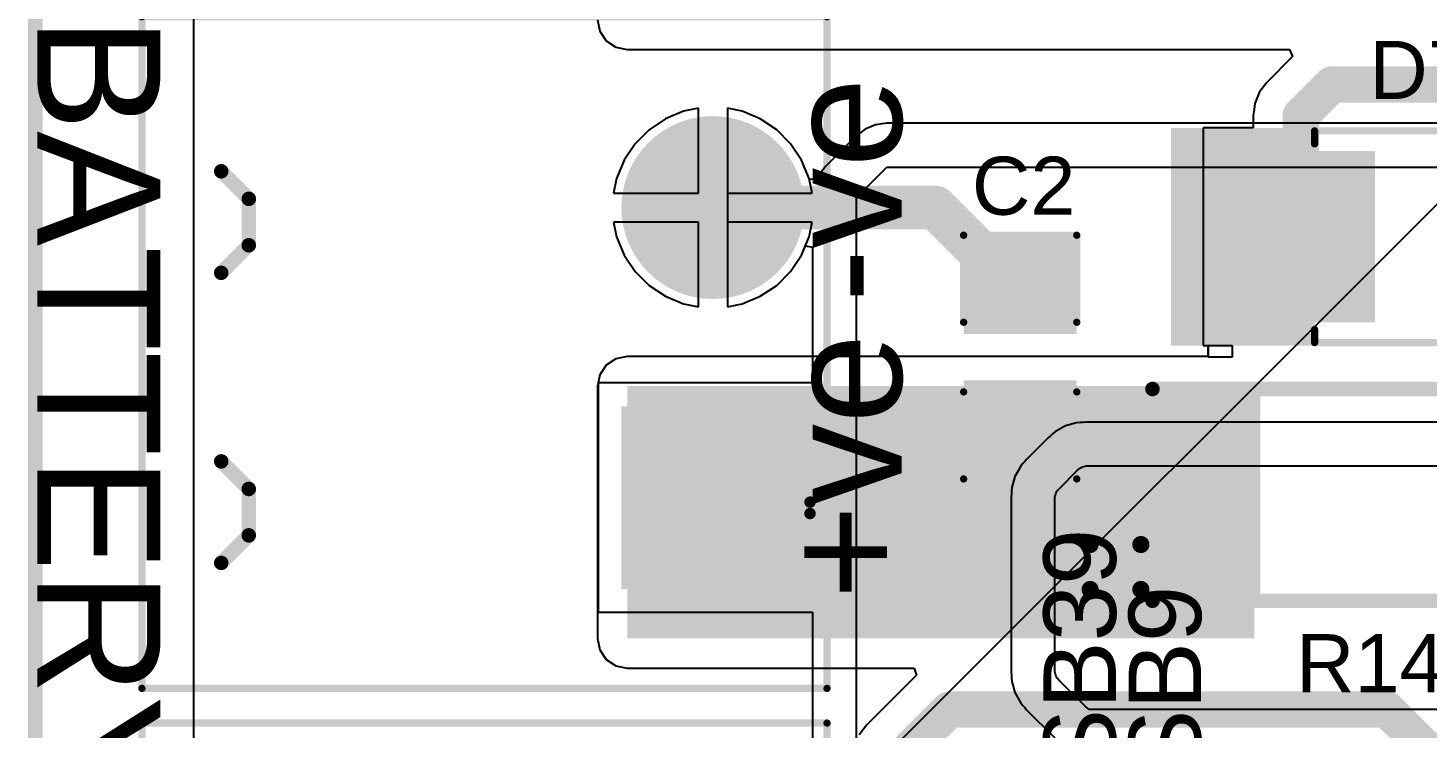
# Model space of a CAD drawing. Header units: millimetres. Extents: x 0 to 214, y 0 to 214.
# Drawn here: x -0.114 to 0.851, y 0.615 to 1.098 of the extents above; entities that cross this region are included whole.
import ezdxf

# ---------------------------------------------------------------- set-up
doc = ezdxf.new("R2010")
doc.units = ezdxf.units.MM
doc.header["$MEASUREMENT"] = 0
for name, color, linetype in [('BottomLayer', 5, 'Continuous'), ('BottomSolder', 6, 'Continuous'), ('Mechanical2', 216, 'Continuous'), ('MultiLayer', 9, 'Continuous'), ('PadHoleLayer', 156, 'Continuous'), ('TopLayer', 1, 'Continuous'), ('TopOverlay', 2, 'Continuous'), ('TopPaste', 8, 'Continuous'), ('TopSolder', 216, 'Continuous'), ('ViaHoleLayer', 16, 'Continuous')]:
    doc.layers.add(name, color=color, linetype=linetype)
doc.styles.add('Arial', font='', dxfattribs={"height": 0.2})
doc.styles.get('Arial').set_extended_font_data('Arial')

# ---------------------------------------------------------------- blocks, each defined once
blk = doc.blocks.new('RES_2512_93')
at = {"layer": 'TopLayer'}
for points in [[(-0.15945, 0.06693), (-0.09646, 0.06693), (-0.09646, -0.06693), (-0.15945, -0.06693)], [(0.09646, 0.06693), (0.15945, 0.06693), (0.15945, -0.06693), (0.09646, -0.06693)]]:
    blk.add_hatch(color=1, dxfattribs=at).paths.add_polyline_path(points)
at = {"layer": 'TopPaste'}
for points in [[(-0.15945, 0.06693), (-0.09646, 0.06693), (-0.09646, -0.06693), (-0.15945, -0.06693)], [(0.09646, 0.06693), (0.15945, 0.06693), (0.15945, -0.06693), (0.09646, -0.06693)]]:
    blk.add_hatch(color=8, dxfattribs=at).paths.add_polyline_path(points)
at = {"layer": 'TopSolder'}
for points in [[(-0.16345, 0.07093), (-0.09246, 0.07093), (-0.09246, -0.07093), (-0.16345, -0.07093)], [(0.09246, 0.07093), (0.16345, 0.07093), (0.16345, -0.07093), (0.09246, -0.07093)]]:
    blk.add_hatch(color=216, dxfattribs=at).paths.add_polyline_path(points)
at = {"layer": 'TopOverlay', "const_width": 0.01}
for points in [[(0.16679, 0.073), (-0.167, 0.073)], [(-0.167, 0.073), (-0.167, -0.073)], [(0.16679, 0.073), (0.16679, -0.073)], [(0.16679, -0.073), (-0.167, -0.073)]]:
    blk.add_lwpolyline(points, dxfattribs=at)
at = {"layer": 'TopOverlay', "const_width": 0.005}
for points in [[(-0.1695, 0.073, 1), (-0.1645, 0.073, 1)], [(-0.1695, 0.073, 1), (-0.1645, 0.073, 1)], [(0.16429, 0.073, 1), (0.16929, 0.073, 1)], [(0.16429, 0.073, 1), (0.16929, 0.073, 1)], [(-0.1695, -0.073, 1), (-0.1645, -0.073, 1)], [(-0.1695, -0.073, 1), (-0.1645, -0.073, 1)], [(0.16429, -0.073, 1), (0.16929, -0.073, 1)], [(0.16429, -0.073, 1), (0.16929, -0.073, 1)]]:
    blk.add_lwpolyline(points, format="xyb", close=True, dxfattribs=at)
blk = doc.blocks.new('TBP01R1_508_02BE_106')
at = {"layer": 'BottomLayer'}
blk.add_hatch(color=5, dxfattribs=at).paths.add_polyline_path([(-0.15906, 0.05906), (-0.04094, 0.05906), (-0.04094, -0.05906), (-0.15906, -0.05906)])
h = blk.add_hatch(color=5, dxfattribs=at)
edge = h.paths.add_edge_path()
edge.add_arc((0.1, 0), 0.05906, 0, 360)
at = {"layer": 'BottomSolder'}
blk.add_hatch(color=6, dxfattribs=at).paths.add_polyline_path([(-0.16306, 0.06306), (-0.03694, 0.06306), (-0.03694, -0.06306), (-0.16306, -0.06306)])
h = blk.add_hatch(color=6, dxfattribs=at)
edge = h.paths.add_edge_path()
edge.add_arc((0.1, 0), 0.06306, 0, 360)
at = {"layer": 'MultiLayer'}
blk.add_hatch(color=9, dxfattribs=at).paths.add_polyline_path([(-0.15906, 0.05906), (-0.04094, 0.05906), (-0.04094, -0.05906), (-0.15906, -0.05906)])
h = blk.add_hatch(color=9, dxfattribs=at)
edge = h.paths.add_edge_path()
edge.add_arc((0.1, 0), 0.05906, 0, 360)
at = {"layer": 'PadHoleLayer'}
h = blk.add_hatch(color=156, dxfattribs=at)
edge = h.paths.add_edge_path()
edge.add_arc((-0.1, 0), 0.03346, 0, 360)
h = blk.add_hatch(color=156, dxfattribs=at)
edge = h.paths.add_edge_path()
edge.add_arc((0.1, 0), 0.03346, 0, 360)
at = {"layer": 'TopLayer'}
blk.add_hatch(color=1, dxfattribs=at).paths.add_polyline_path([(-0.15906, 0.05906), (-0.04094, 0.05906), (-0.04094, -0.05906), (-0.15906, -0.05906)])
h = blk.add_hatch(color=1, dxfattribs=at)
edge = h.paths.add_edge_path()
edge.add_arc((0.1, 0), 0.05906, 0, 360)
at = {"layer": 'TopSolder'}
blk.add_hatch(color=216, dxfattribs=at).paths.add_polyline_path([(-0.16306, 0.06306), (-0.03694, 0.06306), (-0.03694, -0.06306), (-0.16306, -0.06306)])
h = blk.add_hatch(color=216, dxfattribs=at)
edge = h.paths.add_edge_path()
edge.add_arc((0.1, 0), 0.06306, 0, 360)
at = {"layer": 'TopOverlay'}
for points, const_width in [([(-0.2315, 0.3937), (0.2315, 0.3937)], 0.005), ([(-0.2315, 0.3937), (-0.2315, -0.07874)], 0.005), ([(0.2315, 0.3937), (0.2315, -0.07874)], 0.005), ([(-0.145, 0.339), (-0.126, 0.32)], 0.01), ([(-0.075, 0.339), (-0.094, 0.32)], 0.01), ([(0.055, 0.339), (0.074, 0.32)], 0.01), ([(0.055, 0.339), (0.074, 0.32)], 0.01), ([(0.125, 0.339), (0.106, 0.32)], 0.01), ([(0.125, 0.339), (0.106, 0.32)], 0.01), ([(-0.126, 0.32), (-0.094, 0.32)], 0.01), ([(0.074, 0.32), (0.106, 0.32)], 0.01), ([(0.074, 0.32), (0.106, 0.32)], 0.01), ([(-0.2315, -0.07874), (0.2315, -0.07874)], 0.005)]:
    blk.add_lwpolyline(points, dxfattribs=dict(at, const_width=const_width))
for points, const_width in [([(-0.23275, 0.3937, 1), (-0.23025, 0.3937, 1)], 0.0025), ([(-0.23275, 0.3937, 1), (-0.23025, 0.3937, 1)], 0.0025), ([(0.23025, 0.3937, 1), (0.23275, 0.3937, 1)], 0.0025), ([(0.23025, 0.3937, 1), (0.23275, 0.3937, 1)], 0.0025), ([(-0.1475, 0.339, 1), (-0.1425, 0.339, 1)], 0.005), ([(-0.0775, 0.339, 1), (-0.0725, 0.339, 1)], 0.005), ([(0.0525, 0.339, 1), (0.0575, 0.339, 1)], 0.005), ([(0.0525, 0.339, 1), (0.0575, 0.339, 1)], 0.005), ([(0.1225, 0.339, 1), (0.1275, 0.339, 1)], 0.005), ([(0.1225, 0.339, 1), (0.1275, 0.339, 1)], 0.005), ([(-0.1285, 0.32, 1), (-0.1235, 0.32, 1)], 0.005), ([(-0.1285, 0.32, 1), (-0.1235, 0.32, 1)], 0.005), ([(-0.0965, 0.32, 1), (-0.0915, 0.32, 1)], 0.005), ([(-0.0965, 0.32, 1), (-0.0915, 0.32, 1)], 0.005), ([(0.0715, 0.32, 1), (0.0765, 0.32, 1)], 0.005), ([(0.0715, 0.32, 1), (0.0765, 0.32, 1)], 0.005), ([(0.0715, 0.32, 1), (0.0765, 0.32, 1)], 0.005), ([(0.0715, 0.32, 1), (0.0765, 0.32, 1)], 0.005), ([(0.1035, 0.32, 1), (0.1085, 0.32, 1)], 0.005), ([(0.1035, 0.32, 1), (0.1085, 0.32, 1)], 0.005), ([(0.1035, 0.32, 1), (0.1085, 0.32, 1)], 0.005), ([(0.1035, 0.32, 1), (0.1085, 0.32, 1)], 0.005), ([(-0.10306, -0.067, 1), (-0.11094, -0.067, 1)], 0.00787), ([(-0.11291, -0.067, 1), (-0.10897, -0.067, 1)], 0.00394), ([(-0.10503, -0.067, 1), (-0.10109, -0.067, 1)], 0.00394), ([(-0.23275, -0.07874, 1), (-0.23025, -0.07874, 1)], 0.0025), ([(-0.23275, -0.07874, 1), (-0.23025, -0.07874, 1)], 0.0025), ([(0.23025, -0.07874, 1), (0.23275, -0.07874, 1)], 0.0025), ([(0.23025, -0.07874, 1), (0.23275, -0.07874, 1)], 0.0025)]:
    blk.add_lwpolyline(points, format="xyb", close=True, dxfattribs=dict(at, const_width=const_width))
blk = doc.blocks.new('TBP01R1_508_02BE_317')
at = {"layer": 'BottomLayer'}
blk.add_hatch(color=5, dxfattribs=at).paths.add_polyline_path([(-0.15906, 0.05906), (-0.04094, 0.05906), (-0.04094, -0.05906), (-0.15906, -0.05906)])
h = blk.add_hatch(color=5, dxfattribs=at)
edge = h.paths.add_edge_path()
edge.add_arc((0.1, 0), 0.05906, 0, 360)
at = {"layer": 'BottomSolder'}
blk.add_hatch(color=6, dxfattribs=at).paths.add_polyline_path([(-0.16306, 0.06306), (-0.03694, 0.06306), (-0.03694, -0.06306), (-0.16306, -0.06306)])
h = blk.add_hatch(color=6, dxfattribs=at)
edge = h.paths.add_edge_path()
edge.add_arc((0.1, 0), 0.06306, 0, 360)
at = {"layer": 'MultiLayer'}
blk.add_hatch(color=9, dxfattribs=at).paths.add_polyline_path([(-0.15906, 0.05906), (-0.04094, 0.05906), (-0.04094, -0.05906), (-0.15906, -0.05906)])
h = blk.add_hatch(color=9, dxfattribs=at)
edge = h.paths.add_edge_path()
edge.add_arc((0.1, 0), 0.05906, 0, 360)
at = {"layer": 'PadHoleLayer'}
h = blk.add_hatch(color=156, dxfattribs=at)
edge = h.paths.add_edge_path()
edge.add_arc((-0.1, 0), 0.03346, 0, 360)
h = blk.add_hatch(color=156, dxfattribs=at)
edge = h.paths.add_edge_path()
edge.add_arc((0.1, 0), 0.03346, 0, 360)
at = {"layer": 'TopLayer'}
blk.add_hatch(color=1, dxfattribs=at).paths.add_polyline_path([(-0.15906, 0.05906), (-0.04094, 0.05906), (-0.04094, -0.05906), (-0.15906, -0.05906)])
h = blk.add_hatch(color=1, dxfattribs=at)
edge = h.paths.add_edge_path()
edge.add_arc((0.1, 0), 0.05906, 0, 360)
at = {"layer": 'TopSolder'}
blk.add_hatch(color=216, dxfattribs=at).paths.add_polyline_path([(-0.16306, 0.06306), (-0.03694, 0.06306), (-0.03694, -0.06306), (-0.16306, -0.06306)])
h = blk.add_hatch(color=216, dxfattribs=at)
edge = h.paths.add_edge_path()
edge.add_arc((0.1, 0), 0.06306, 0, 360)
at = {"layer": 'TopOverlay'}
for points, const_width in [([(-0.2315, 0.3937), (-0.2315, -0.07874)], 0.005), ([(-0.2315, 0.3937), (0.2315, 0.3937)], 0.005), ([(0.2315, 0.3937), (0.2315, -0.07874)], 0.005), ([(-0.145, 0.339), (-0.126, 0.32)], 0.01), ([(-0.075, 0.339), (-0.094, 0.32)], 0.01), ([(0.055, 0.339), (0.074, 0.32)], 0.01), ([(0.055, 0.339), (0.074, 0.32)], 0.01), ([(0.125, 0.339), (0.106, 0.32)], 0.01), ([(0.125, 0.339), (0.106, 0.32)], 0.01), ([(-0.126, 0.32), (-0.094, 0.32)], 0.01), ([(0.074, 0.32), (0.106, 0.32)], 0.01), ([(0.074, 0.32), (0.106, 0.32)], 0.01), ([(-0.2315, -0.07874), (0.2315, -0.07874)], 0.005)]:
    blk.add_lwpolyline(points, dxfattribs=dict(at, const_width=const_width))
for points, const_width in [([(-0.23275, 0.3937, 1), (-0.23025, 0.3937, 1)], 0.0025), ([(-0.23275, 0.3937, 1), (-0.23025, 0.3937, 1)], 0.0025), ([(0.23025, 0.3937, 1), (0.23275, 0.3937, 1)], 0.0025), ([(0.23025, 0.3937, 1), (0.23275, 0.3937, 1)], 0.0025), ([(-0.1475, 0.339, 1), (-0.1425, 0.339, 1)], 0.005), ([(-0.0775, 0.339, 1), (-0.0725, 0.339, 1)], 0.005), ([(0.0525, 0.339, 1), (0.0575, 0.339, 1)], 0.005), ([(0.0525, 0.339, 1), (0.0575, 0.339, 1)], 0.005), ([(0.1225, 0.339, 1), (0.1275, 0.339, 1)], 0.005), ([(0.1225, 0.339, 1), (0.1275, 0.339, 1)], 0.005), ([(-0.1285, 0.32, 1), (-0.1235, 0.32, 1)], 0.005), ([(-0.1285, 0.32, 1), (-0.1235, 0.32, 1)], 0.005), ([(-0.0965, 0.32, 1), (-0.0915, 0.32, 1)], 0.005), ([(-0.0965, 0.32, 1), (-0.0915, 0.32, 1)], 0.005), ([(0.0715, 0.32, 1), (0.0765, 0.32, 1)], 0.005), ([(0.0715, 0.32, 1), (0.0765, 0.32, 1)], 0.005), ([(0.0715, 0.32, 1), (0.0765, 0.32, 1)], 0.005), ([(0.0715, 0.32, 1), (0.0765, 0.32, 1)], 0.005), ([(0.1035, 0.32, 1), (0.1085, 0.32, 1)], 0.005), ([(0.1035, 0.32, 1), (0.1085, 0.32, 1)], 0.005), ([(0.1035, 0.32, 1), (0.1085, 0.32, 1)], 0.005), ([(0.1035, 0.32, 1), (0.1085, 0.32, 1)], 0.005), ([(-0.10306, -0.067, 1), (-0.11094, -0.067, 1)], 0.00787), ([(-0.11291, -0.067, 1), (-0.10897, -0.067, 1)], 0.00394), ([(-0.10503, -0.067, 1), (-0.10109, -0.067, 1)], 0.00394), ([(-0.23275, -0.07874, 1), (-0.23025, -0.07874, 1)], 0.0025), ([(-0.23275, -0.07874, 1), (-0.23025, -0.07874, 1)], 0.0025), ([(0.23025, -0.07874, 1), (0.23275, -0.07874, 1)], 0.0025), ([(0.23025, -0.07874, 1), (0.23275, -0.07874, 1)], 0.0025)]:
    blk.add_lwpolyline(points, format="xyb", close=True, dxfattribs=dict(at, const_width=const_width))
blk = doc.blocks.new('SS510B_356')
at = {"layer": 'TopLayer'}
for points in [[(-0.1378, 0.05512), (-0.04331, 0.05512), (-0.04331, -0.05512), (-0.1378, -0.05512)], [(0.04331, 0.05512), (0.1378, 0.05512), (0.1378, -0.05512), (0.04331, -0.05512)]]:
    blk.add_hatch(color=1, dxfattribs=at).paths.add_polyline_path(points)
at = {"layer": 'TopOverlay'}
for points in [[(-0.18006, -0.07502), (-0.14106, -0.07502), (-0.14106, 0.07498), (-0.18006, 0.07498)], [(-0.14406, 0.05798), (-0.08106, 0.05798), (-0.08106, 0.07498), (-0.14406, 0.07498)], [(-0.14406, -0.07502), (-0.08106, -0.07502), (-0.08106, -0.05802), (-0.14406, -0.05802)]]:
    blk.add_hatch(color=2, dxfattribs=at).paths.add_polyline_path(points)
at = {"layer": 'TopPaste'}
for points in [[(-0.1378, 0.05512), (-0.04331, 0.05512), (-0.04331, -0.05512), (-0.1378, -0.05512)], [(0.04331, 0.05512), (0.1378, 0.05512), (0.1378, -0.05512), (0.04331, -0.05512)]]:
    blk.add_hatch(color=8, dxfattribs=at).paths.add_polyline_path(points)
at = {"layer": 'TopSolder'}
for points in [[(-0.1418, 0.05912), (-0.03931, 0.05912), (-0.03931, -0.05912), (-0.1418, -0.05912)], [(0.03931, 0.05912), (0.1418, 0.05912), (0.1418, -0.05912), (0.03931, -0.05912)]]:
    blk.add_hatch(color=216, dxfattribs=at).paths.add_polyline_path(points)
at = {"layer": 'TopOverlay', "const_width": 0.005}
for points in [[(-0.081, 0.073), (0.08, 0.073)], [(-0.081, 0.064), (-0.081, 0.073)], [(0.08, 0.064), (0.08, 0.073)], [(-0.081, -0.073), (-0.081, -0.064)], [(0.08, -0.073), (0.08, -0.064)], [(-0.081, -0.073), (0.08, -0.073)]]:
    blk.add_lwpolyline(points, dxfattribs=at)
at = {"layer": 'TopOverlay', "const_width": 0.0025}
for points in [[(-0.08225, 0.073, 1), (-0.07975, 0.073, 1)], [(-0.08225, 0.073, 1), (-0.07975, 0.073, 1)], [(0.07875, 0.073, 1), (0.08125, 0.073, 1)], [(0.07875, 0.073, 1), (0.08125, 0.073, 1)], [(-0.08225, 0.064, 1), (-0.07975, 0.064, 1)], [(0.07875, 0.064, 1), (0.08125, 0.064, 1)], [(-0.08225, -0.064, 1), (-0.07975, -0.064, 1)], [(0.07875, -0.064, 1), (0.08125, -0.064, 1)], [(-0.08225, -0.073, 1), (-0.07975, -0.073, 1)], [(-0.08225, -0.073, 1), (-0.07975, -0.073, 1)], [(0.07875, -0.073, 1), (0.08125, -0.073, 1)], [(0.07875, -0.073, 1), (0.08125, -0.073, 1)]]:
    blk.add_lwpolyline(points, format="xyb", close=True, dxfattribs=at)
blk = doc.blocks.new('C___1206_463')
at = {"layer": 'TopLayer'}
for points in [[(-0.08, 0.035), (-0.02, 0.035), (-0.02, -0.035), (-0.08, -0.035)], [(0.02, 0.035), (0.08, 0.035), (0.08, -0.035), (0.02, -0.035)]]:
    blk.add_hatch(color=1, dxfattribs=at).paths.add_polyline_path(points)
at = {"layer": 'TopPaste'}
for points in [[(-0.08, 0.035), (-0.02, 0.035), (-0.02, -0.035), (-0.08, -0.035)], [(0.02, 0.035), (0.08, 0.035), (0.08, -0.035), (0.02, -0.035)]]:
    blk.add_hatch(color=8, dxfattribs=at).paths.add_polyline_path(points)
at = {"layer": 'TopSolder'}
for points in [[(-0.084, 0.039), (-0.016, 0.039), (-0.016, -0.039), (-0.084, -0.039)], [(0.016, 0.039), (0.084, 0.039), (0.084, -0.039), (0.016, -0.039)]]:
    blk.add_hatch(color=216, dxfattribs=at).paths.add_polyline_path(points)
at = {"layer": 'TopOverlay', "const_width": 0.005}
for points in [[(-0.084, -0.039), (-0.084, 0.039)], [(-0.024, 0.039), (-0.084, 0.039)], [(0.084, 0.039), (0.024, 0.039)], [(0.084, -0.039), (0.084, 0.039)], [(-0.024, -0.039), (-0.084, -0.039)], [(0.084, -0.039), (0.024, -0.039)]]:
    blk.add_lwpolyline(points, dxfattribs=at)
at = {"layer": 'TopOverlay', "const_width": 0.0025}
for points in [[(-0.08525, 0.039, 1), (-0.08275, 0.039, 1)], [(-0.08525, 0.039, 1), (-0.08275, 0.039, 1)], [(-0.02525, 0.039, 1), (-0.02275, 0.039, 1)], [(0.02275, 0.039, 1), (0.02525, 0.039, 1)], [(0.08275, 0.039, 1), (0.08525, 0.039, 1)], [(0.08275, 0.039, 1), (0.08525, 0.039, 1)], [(-0.08525, -0.039, 1), (-0.08275, -0.039, 1)], [(-0.08525, -0.039, 1), (-0.08275, -0.039, 1)], [(-0.02525, -0.039, 1), (-0.02275, -0.039, 1)], [(0.02275, -0.039, 1), (0.02525, -0.039, 1)], [(0.08275, -0.039, 1), (0.08525, -0.039, 1)], [(0.08275, -0.039, 1), (0.08525, -0.039, 1)]]:
    blk.add_lwpolyline(points, format="xyb", close=True, dxfattribs=at)

msp = doc.modelspace()

# ---------------------------------------------------------------- hatches: boundary and pattern name
at = {"layer": 'BottomLayer'}
h = msp.add_hatch(color=5, dxfattribs=at)
edge = h.paths.add_edge_path()
edge.add_arc((0.61807, 0.74181), 0.01181, 0, 360)
h = msp.add_hatch(color=5, dxfattribs=at)
edge = h.paths.add_edge_path()
edge.add_arc((0.65307, 0.74181), 0.01181, 0, 360)
h = msp.add_hatch(color=5, dxfattribs=at)
edge = h.paths.add_edge_path()
edge.add_arc((0.61807, 0.71081), 0.01181, 0, 360)
h = msp.add_hatch(color=5, dxfattribs=at)
edge = h.paths.add_edge_path()
edge.add_arc((0.65307, 0.71081), 0.01181, 0, 360)
at = {"layer": 'BottomSolder'}
h = msp.add_hatch(color=6, dxfattribs=at)
edge = h.paths.add_edge_path()
edge.add_arc((0.61807, 0.74181), 0.00591, 0, 360)
h = msp.add_hatch(color=6, dxfattribs=at)
edge = h.paths.add_edge_path()
edge.add_arc((0.65307, 0.74181), 0.00591, 0, 360)
h = msp.add_hatch(color=6, dxfattribs=at)
edge = h.paths.add_edge_path()
edge.add_arc((0.61807, 0.71081), 0.00591, 0, 360)
h = msp.add_hatch(color=6, dxfattribs=at)
edge = h.paths.add_edge_path()
edge.add_arc((0.65307, 0.71081), 0.00591, 0, 360)
at = {"layer": 'TopLayer'}
msp.add_hatch(color=1, dxfattribs=at).paths.add_polyline_path([(0.29886, 0.67703), (0.73141, 0.67703), (0.73141, 0.85103), (0.29886, 0.85103)])
h = msp.add_hatch(color=1, dxfattribs=at)
edge = h.paths.add_edge_path()
edge.add_arc((0.61807, 0.74181), 0.01181, 0, 360)
h = msp.add_hatch(color=1, dxfattribs=at)
edge = h.paths.add_edge_path()
edge.add_arc((0.65307, 0.74181), 0.01181, 0, 360)
h = msp.add_hatch(color=1, dxfattribs=at)
edge = h.paths.add_edge_path()
edge.add_arc((0.61807, 0.71081), 0.01181, 0, 360)
h = msp.add_hatch(color=1, dxfattribs=at)
edge = h.paths.add_edge_path()
edge.add_arc((0.65307, 0.71081), 0.01181, 0, 360)
at = {"layer": 'TopSolder'}
h = msp.add_hatch(color=216, dxfattribs=at)
edge = h.paths.add_edge_path()
edge.add_arc((0.61807, 0.74181), 0.00591, 0, 360)
h = msp.add_hatch(color=216, dxfattribs=at)
edge = h.paths.add_edge_path()
edge.add_arc((0.65307, 0.74181), 0.00591, 0, 360)
h = msp.add_hatch(color=216, dxfattribs=at)
edge = h.paths.add_edge_path()
edge.add_arc((0.61807, 0.71081), 0.00591, 0, 360)
h = msp.add_hatch(color=216, dxfattribs=at)
edge = h.paths.add_edge_path()
edge.add_arc((0.65307, 0.71081), 0.00591, 0, 360)
at = {"layer": 'ViaHoleLayer'}
h = msp.add_hatch(color=16, dxfattribs=at)
edge = h.paths.add_edge_path()
edge.add_arc((0.61807, 0.74181), 0.00591, 0, 360)
h = msp.add_hatch(color=16, dxfattribs=at)
edge = h.paths.add_edge_path()
edge.add_arc((0.65307, 0.74181), 0.00591, 0, 360)
h = msp.add_hatch(color=16, dxfattribs=at)
edge = h.paths.add_edge_path()
edge.add_arc((0.61807, 0.71081), 0.00591, 0, 360)
h = msp.add_hatch(color=16, dxfattribs=at)
edge = h.paths.add_edge_path()
edge.add_arc((0.65307, 0.71081), 0.00591, 0, 360)

# ---------------------------------------------------------------- linework, layer by layer
at = {"layer": 'BottomLayer'}
for p, q in [((0.0001, 0.15149), (0.0001, 4.50529)), ((0.32521, 1.03532), (0.3139, 1.02776)), ((0.33778, 1.04052), (0.32521, 1.03532)), ((0.34792, 1.04254), (0.33778, 1.04052)), ((0.34792, 0.98412), (0.34792, 1.04254)), ((0.37806, 1.04052), (0.36792, 1.04254)), ((0.36792, 1.04254), (0.36792, 0.97412)), ((0.39063, 1.03532), (0.37806, 1.04052)), ((0.40194, 1.02776), (0.39063, 1.03532)), ((0.3139, 1.02776), (0.30428, 1.01814)), ((0.41156, 1.01814), (0.40194, 1.02776)), ((0.4566, 1.0234), (0.4356, 1.0024)), ((0.46287, 1.02821), (0.4566, 1.0234)), ((0.47017, 1.03123), (0.46287, 1.02821)), ((0.478, 1.03226), (0.47017, 1.03123)), ((1.62877, 1.03226), (0.478, 1.03226)), ((0.30428, 1.01814), (0.29672, 1.00683)), ((0.41911, 1.00683), (0.41156, 1.01814)), ((0.29672, 1.00683), (0.29152, 0.99426)), ((0.42432, 0.99426), (0.41911, 1.00683)), ((0.43079, 0.99613), (0.42961, 0.99328)), ((0.4356, 1.0024), (0.43079, 0.99613)), ((0.457, 0.981), (0.478, 1.002)), ((0.478, 1.002), (1.63097, 1.002)), ((0.29152, 0.99426), (0.2895, 0.98412)), ((0.42441, 0.99379), (0.42432, 0.99426)), ((0.42961, 0.99328), (0.42441, 0.99379)), ((0.2895, 0.98412), (0.34792, 0.98412)), ((0.457, 0.527), (0.457, 0.981)), ((0.36792, 0.97412), (0.36792, 0.9057)), ((0.34792, 0.96412), (0.2895, 0.96412)), ((0.2895, 0.96412), (0.29152, 0.95398)), ((0.34792, 0.9057), (0.34792, 0.96412)), ((0.29152, 0.95398), (0.29672, 0.94141)), ((0.41911, 0.94141), (0.42174, 0.94775)), ((0.42174, 0.94775), (0.42674, 0.94676)), ((0.42674, 0.94676), (0.42674, 0.85318)), ((0.29672, 0.94141), (0.30428, 0.9301)), ((0.41156, 0.9301), (0.41911, 0.94141)), ((0.30428, 0.9301), (0.3139, 0.92048)), ((0.40194, 0.92048), (0.41156, 0.9301)), ((0.3139, 0.92048), (0.32521, 0.91292)), ((0.39063, 0.91292), (0.40194, 0.92048)), ((0.32521, 0.91292), (0.33778, 0.90772)), ((0.33778, 0.90772), (0.34792, 0.9057)), ((0.36792, 0.9057), (0.37806, 0.90772)), ((0.37806, 0.90772), (0.39063, 0.91292)), ((0.42674, 0.85318), (0.27886, 0.85318)), ((0.27886, 0.85318), (0.27886, 0.69507)), ((0.60108, 0.82363), (0.59424, 0.81968)), ((0.60871, 0.82567), (0.60108, 0.82363)), ((0.61122, 0.826), (0.60871, 0.82567)), ((0.60871, 0.82567), (0.60871, 0.82567)), ((0.6132, 0.826), (0.61122, 0.826)), ((0.61517, 0.82626), (0.6132, 0.826)), ((1.64935, 0.82626), (0.61517, 0.82626)), ((0.58926, 0.81553), (0.57426, 0.80053)), ((0.59083, 0.81673), (0.58926, 0.81553)), ((0.59223, 0.81814), (0.59083, 0.81673)), ((0.59424, 0.81968), (0.59223, 0.81814)), ((0.56839, 0.79256), (0.56616, 0.78871)), ((0.57011, 0.79555), (0.56839, 0.79256)), ((0.57165, 0.79756), (0.57011, 0.79555)), ((0.57306, 0.79896), (0.57165, 0.79756)), ((0.57426, 0.80053), (0.57306, 0.79896)), ((0.59706, 0.78054), (0.60925, 0.79273)), ((0.60925, 0.79273), (0.61065, 0.79413)), ((0.60925, 0.79273), (0.60925, 0.79273)), ((0.61065, 0.79413), (0.61108, 0.79446)), ((0.61108, 0.79446), (0.61276, 0.79543)), ((0.61276, 0.79543), (0.61462, 0.79593)), ((0.61462, 0.79593), (0.61517, 0.796)), ((0.61517, 0.796), (0.61715, 0.796)), ((0.61715, 0.796), (1.66392, 0.796)), ((0.56616, 0.78871), (0.56412, 0.78108)), ((0.56616, 0.78871), (0.56616, 0.78871)), ((0.56616, 0.78871), (0.56616, 0.78871)), ((0.56379, 0.77659), (0.56353, 0.77463)), ((0.56353, 0.77463), (0.56353, 0.65385)), ((0.56412, 0.78108), (0.56379, 0.77858)), ((0.56379, 0.77858), (0.56379, 0.77659)), ((0.56412, 0.78108), (0.56412, 0.78108)), ((0.56412, 0.78108), (0.56412, 0.78108)), ((0.59379, 0.77463), (0.59386, 0.77517)), ((0.59379, 0.77264), (0.59379, 0.77463)), ((0.59379, 0.65385), (0.59379, 0.77264)), ((0.59379, 0.77264), (0.59379, 0.77264)), ((0.59386, 0.77517), (0.59436, 0.77703)), ((0.59436, 0.77703), (0.59459, 0.77743)), ((0.59459, 0.77743), (0.59533, 0.77871)), ((0.59459, 0.77743), (0.59459, 0.77743)), ((0.59459, 0.77743), (0.59459, 0.77743)), ((0.59533, 0.77871), (0.59566, 0.77914)), ((0.59566, 0.77914), (0.59706, 0.78054)), ((0.59706, 0.78054), (0.59706, 0.78054)), ((0.27886, 0.69507), (0.42674, 0.69507)), ((0.42674, 0.69507), (0.42674, 0.527)), ((0.56353, 0.65385), (0.56379, 0.65189)), ((0.56379, 0.65189), (0.56379, 0.6499)), ((0.56379, 0.6499), (0.56412, 0.6474)), ((0.56412, 0.6474), (0.56412, 0.6474)), ((0.56412, 0.6474), (0.56616, 0.63977)), ((0.59386, 0.65331), (0.59379, 0.65385)), ((0.59436, 0.65145), (0.59386, 0.65331)), ((0.59533, 0.64977), (0.59436, 0.65145)), ((0.59566, 0.64934), (0.59533, 0.64977)), ((0.59706, 0.64794), (0.59566, 0.64934)), ((0.6151, 0.6299), (0.59706, 0.64794)), ((0.59706, 0.64794), (0.59706, 0.64794)), ((0.56616, 0.63977), (0.56616, 0.63977)), ((0.56616, 0.63977), (0.56616, 0.63977)), ((0.56616, 0.63977), (0.57011, 0.63293)), ((0.57011, 0.63293), (0.57165, 0.63092)), ((0.57165, 0.63092), (0.57306, 0.62952)), ((0.57306, 0.62952), (0.57426, 0.62794)), ((0.57426, 0.62794), (0.5937, 0.60851)), ((0.61753, 0.62804), (0.6151, 0.6299)), ((0.61753, 0.62803), (0.61753, 0.62804)), ((0.80369, 0.62803), (0.61753, 0.62803)), ((0.93682, 0.62803), (0.80369, 0.62803)), ((0.80369, 0.62803), (0.80369, 0.62803))]:
    msp.add_line(p, q, dxfattribs=at)
at = {"layer": 'BottomSolder'}
msp.add_line((0.01331, 0.13315), (214.05121, 213.98292), dxfattribs=at)
at = {"layer": 'Mechanical2', "const_width": 0.01}
msp.add_lwpolyline([(-0.10933, -0.10943), (-0.10933, 4.77246)], dxfattribs=at)
at = {"layer": 'TopLayer'}
for p, q in [((0.0001, 0.15149), (0.0001, 4.50529)), ((0.27847, 1.10355), (0.28002, 1.09575)), ((0.28002, 1.09575), (0.28444, 1.08914)), ((0.28444, 1.08914), (0.29106, 1.08472)), ((0.29106, 1.08472), (0.29886, 1.08316)), ((0.29886, 1.08316), (0.75557, 1.08316)), ((0.75557, 1.08316), (0.75764, 1.07816)), ((0.75764, 1.07816), (0.74014, 1.06066)), ((0.73493, 1.05387), (0.73165, 1.04597)), ((0.74014, 1.06066), (0.73493, 1.05387)), ((0.73165, 1.04597), (0.73109, 1.04173)), ((0.32521, 1.03532), (0.3139, 1.02776)), ((0.33778, 1.04052), (0.32521, 1.03532)), ((0.34792, 1.04254), (0.33778, 1.04052)), ((0.34792, 0.98412), (0.34792, 1.04254)), ((0.37806, 1.04052), (0.36792, 1.04254)), ((0.36792, 1.04254), (0.36792, 0.98412)), ((0.39063, 1.03532), (0.37806, 1.04052)), ((0.40194, 1.02776), (0.39063, 1.03532)), ((0.73109, 1.04173), (0.73054, 1.03748)), ((0.73054, 1.03748), (0.73054, 1.02915)), ((0.3139, 1.02776), (0.30428, 1.01814)), ((0.41156, 1.01814), (0.40194, 1.02776)), ((0.73054, 1.02915), (0.69607, 1.02915)), ((0.69607, 1.02915), (0.69607, 0.87892)), ((0.30428, 1.01814), (0.29672, 1.00683)), ((0.41911, 1.00683), (0.41156, 1.01814)), ((0.29672, 1.00683), (0.29152, 0.99426)), ((0.42432, 0.99426), (0.41911, 1.00683)), ((0.29152, 0.99426), (0.2895, 0.98412)), ((0.42634, 0.98412), (0.42432, 0.99426)), ((0.2895, 0.98412), (0.34792, 0.98412)), ((0.36792, 0.98412), (0.42634, 0.98412)), ((0.34792, 0.96412), (0.2895, 0.96412)), ((0.2895, 0.96412), (0.29152, 0.95398)), ((0.34792, 0.9057), (0.34792, 0.96412)), ((0.42634, 0.96412), (0.36792, 0.96412)), ((0.36792, 0.96412), (0.36792, 0.9057)), ((0.42432, 0.95398), (0.42634, 0.96412)), ((0.29152, 0.95398), (0.29672, 0.94141)), ((0.41911, 0.94141), (0.42432, 0.95398)), ((0.29672, 0.94141), (0.30428, 0.9301)), ((0.41156, 0.9301), (0.41911, 0.94141)), ((0.30428, 0.9301), (0.3139, 0.92048)), ((0.40194, 0.92048), (0.41156, 0.9301)), ((0.3139, 0.92048), (0.32521, 0.91292)), ((0.39063, 0.91292), (0.40194, 0.92048)), ((0.32521, 0.91292), (0.33778, 0.90772)), ((0.33778, 0.90772), (0.34792, 0.9057)), ((0.36792, 0.9057), (0.37806, 0.90772)), ((0.37806, 0.90772), (0.39063, 0.91292)), ((0.69607, 0.87892), (0.69936, 0.87892)), ((0.69936, 0.87099), (0.69936, 0.87892)), ((0.69936, 0.87892), (0.71607, 0.87892)), ((0.69936, 0.87892), (0.69936, 0.87143)), ((0.71607, 0.87892), (0.71607, 0.87099)), ((0.29106, 0.86987), (0.28444, 0.86545)), ((0.29886, 0.87143), (0.29106, 0.86987)), ((0.69936, 0.87143), (0.29886, 0.87143)), ((0.71607, 0.87099), (0.69936, 0.87099)), ((0.28444, 0.86545), (0.28002, 0.85884)), ((0.27886, 0.853), (0.27847, 0.85103)), ((0.27847, 0.85103), (0.27847, 0.67703)), ((0.2789, 0.85318), (0.27886, 0.85318)), ((0.27886, 0.85318), (0.27886, 0.853)), ((0.28002, 0.85884), (0.2789, 0.85318)), ((0.27847, 0.67703), (0.28002, 0.66923)), ((0.28002, 0.66923), (0.28444, 0.66262)), ((0.28444, 0.66262), (0.29106, 0.65819)), ((0.29106, 0.65819), (0.29886, 0.65664)), ((0.29886, 0.65664), (0.49669, 0.65664)), ((0.49669, 0.65664), (0.49838, 0.65164)), ((0.49783, 0.65121), (0.46404, 0.61742)), ((0.49838, 0.65164), (0.49783, 0.65121)), ((0.46404, 0.61742), (0.45883, 0.61064))]:
    msp.add_line(p, q, dxfattribs=at)
for points, const_width in [([(0.76332, 1.03748), (0.78487, 1.05903)], 0.025), ([(0.78487, 1.05903), (1.67787, 1.05903)], 0.025), ([(0.76332, 0.95403), (0.76332, 1.03748)], 0.025), ([(0.35792, 0.97412), (0.51135, 0.97412)], 0.03), ([(0.51135, 0.97412), (0.54498, 0.94049)], 0.03), ([(0.54498, 0.93951), (0.54498, 0.94049)], 0.03), ([(0.48722, 0.59425), (0.521, 0.62803)], 0.025), ([(0.521, 0.62803), (0.82287, 0.62803)], 0.025), ([(0.82287, 0.62803), (0.86458, 0.58633)], 0.025)]:
    msp.add_lwpolyline(points, dxfattribs=dict(at, const_width=const_width))
for points, const_width in [([(0.77862, 1.05903, 1), (0.79112, 1.05903, 1)], 0.0125), ([(0.77862, 1.05903, 1), (0.79112, 1.05903, 1)], 0.0125), ([(0.75707, 1.03748, 1), (0.76957, 1.03748, 1)], 0.0125), ([(0.75707, 1.03748, 1), (0.76957, 1.03748, 1)], 0.0125), ([(0.35042, 0.97412, 1), (0.36542, 0.97412, 1)], 0.015), ([(0.50385, 0.97412, 1), (0.51885, 0.97412, 1)], 0.015), ([(0.50385, 0.97412, 1), (0.51885, 0.97412, 1)], 0.015), ([(0.75707, 0.95403, 1), (0.76957, 0.95403, 1)], 0.0125), ([(0.53748, 0.94049, 1), (0.55248, 0.94049, 1)], 0.015), ([(0.53748, 0.94049, 1), (0.55248, 0.94049, 1)], 0.015), ([(0.53748, 0.93951, 1), (0.55248, 0.93951, 1)], 0.015), ([(0.51475, 0.62803, 1), (0.52725, 0.62803, 1)], 0.0125), ([(0.51475, 0.62803, 1), (0.52725, 0.62803, 1)], 0.0125), ([(0.81662, 0.62803, 1), (0.82912, 0.62803, 1)], 0.0125), ([(0.81662, 0.62803, 1), (0.82912, 0.62803, 1)], 0.0125)]:
    msp.add_lwpolyline(points, format="xyb", close=True, dxfattribs=dict(at, const_width=const_width))
at = {"layer": 'TopSolder'}
msp.add_line((0.01331, 0.13315), (214.05121, 213.98292), dxfattribs=at)

# ---------------------------------------------------------------- block references
for name, p, rotation in [('TBP01R1_508_02BE_317', (0.35792, 0.87412), 90), ('C___1206_463', (0.56987, 0.87103), 270), ('RES_2512_93', (0.82787, 0.77603), 180), ('TBP01R1_508_02BE_106', (0.35792, 0.38722), 90)]:
    msp.add_blockref(name, p, dxfattribs=dict(rotation=rotation))
msp.add_blockref('SS510B_356', (0.85387, 0.95403))

# ---------------------------------------------------------------- texts
at = {"layer": 'TopOverlay', "style": 'Arial'}
for s, height, rotation, p in [('BATTERY', 0.085, 270, (-0.10798, 1.10601)), ('-ve', 0.08, 90, (0.48818, 0.90857)), ('+ve', 0.08, 90, (0.48817, 0.70395)), ('SB39', 0.05, 90, (0.63587, 0.58189)), ('SB9', 0.05, 90, (0.6946, 0.58141))]:
    msp.add_text(s, height=height, rotation=rotation, dxfattribs=at).set_placement(p)
for s, p in [('D7', (0.81055, 1.04904)), ('C2', (0.53655, 0.96916)), ('R149', (0.76002, 0.64001))]:
    msp.add_text(s, height=0.04, dxfattribs=at).set_placement(p)

doc.saveas('drawing.dxf')
